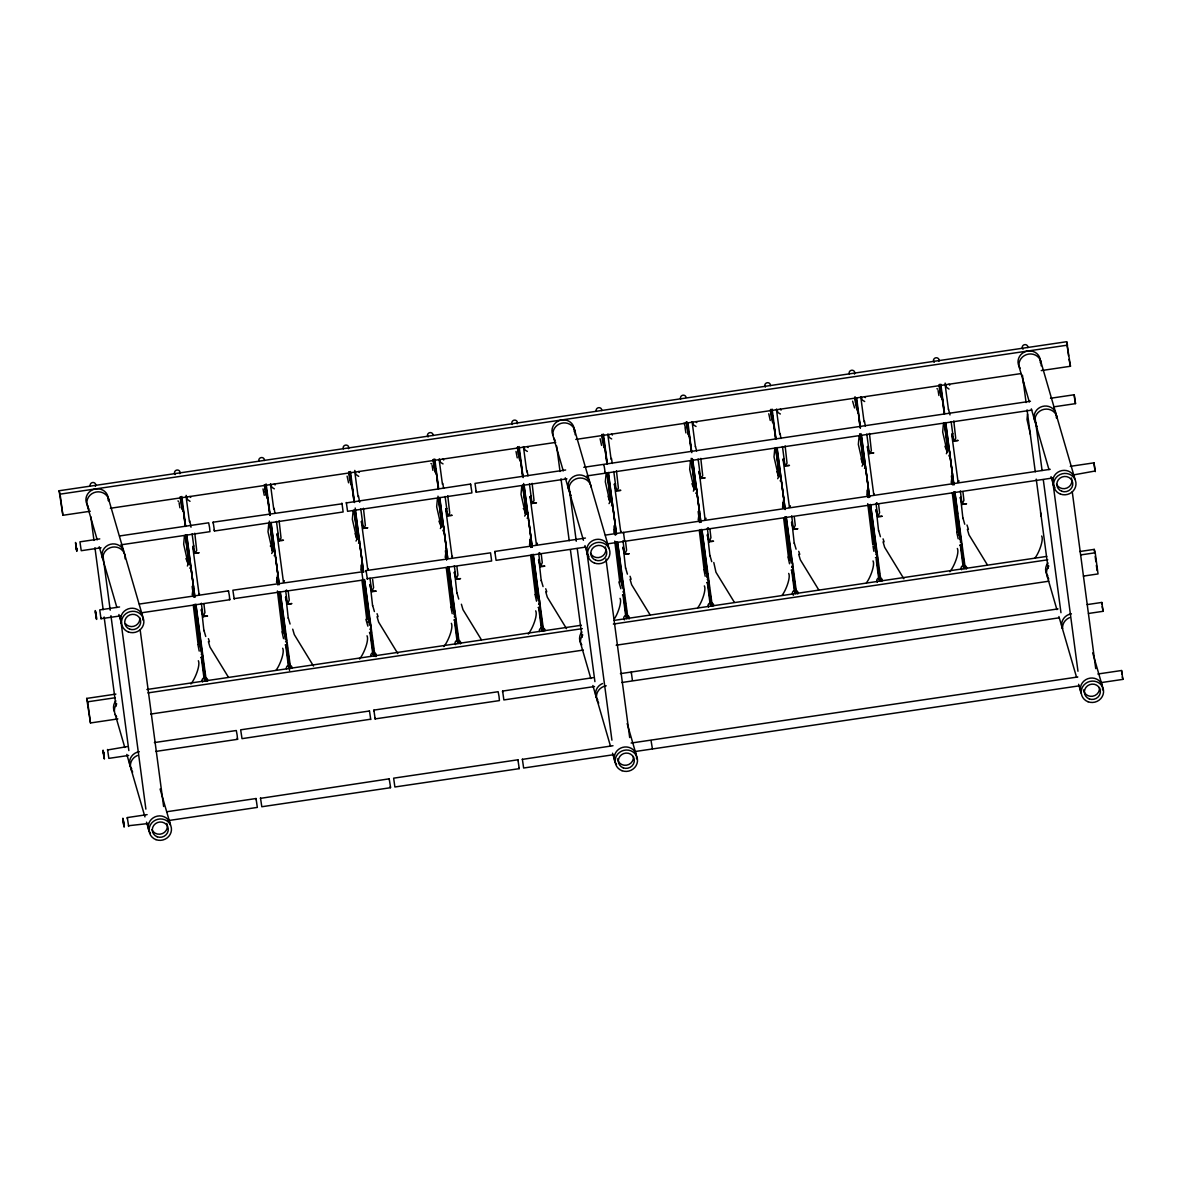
<?xml version="1.0" encoding="UTF-8"?>
<svg xmlns="http://www.w3.org/2000/svg" width="1182" height="1182" viewBox="0 0 1182 1182"><rect width="100%" height="100%" fill="white"/><g stroke="black" fill="none" stroke-linecap="round" stroke-linejoin="round"><path stroke-width="1.5" d="M120.845 615.852L101.002 618.703L99.746 609.897L119.559 606.972M147.129 814.634L127.316 817.575L127.346 818.712M120.874 544.843L209.968 531.664L209.569 527.453L208.653 522.799L119.589 535.963M214.459 530.91L213.159 522.193L342.041 503.798L343.135 511.969L214.415 531.014L214.134 529.964M140.658 612.911L229.751 599.732L229.338 595.521L228.466 590.867L139.373 604.046M234.213 599.067L232.869 590.217L361.825 571.866L362.933 580.037L234.051 598.653M155.669 751.442L237.552 739.326L237.139 735.115L236.297 730.52L154.369 742.577M166.943 811.709L256.036 798.53L256.066 799.667M346.311 502.498L347.567 511.318L471.854 492.924L471.869 492.14L470.569 484.059L346.252 502.926M367.38 579.283L366.095 570.581L490.545 552.836L491.653 560.992L367.144 578.678M369.375 711.017L240.67 729.811L242.015 738.661L370.572 719.217M370.749 719.543L369.464 710.825M374.871 717.932L375.108 718.907L499.425 700.601L499.026 696.375L498.139 691.721L373.867 710.101L373.852 710.884M470.539 484.059L470.584 485.196M566.932 478.858L476.257 492.2L475.001 483.394L565.646 469.993M585.43 538.061L494.785 551.462L494.8 552.615M584.898 547.207L496.071 560.342L494.815 551.536M593.231 677.655L502.586 691.071L502.601 692.209M517.952 759.863L519.238 768.655L394.891 786.99L393.636 778.17L517.923 759.79L517.908 760.573M522.311 759.391L613 745.724M652.405 748.723L651.046 740.582M1074.187 394.773L1074.793 400.137M1075.546 403.55L1074.216 394.758L1050.503 398.275M1095.315 471.618L1093.985 462.842L1070.286 466.343M1097.856 674.006L1121.57 670.504L1121.895 674.139M1100.974 682.62L1122.856 679.384L1121.6 670.578M184.481 535.609L183.668 544.222L188.263 564.316L187.362 566.001M268.816 523.124L268.004 531.752L272.599 551.846L271.697 553.516M353.152 510.654L352.339 519.267L356.934 539.376L356.018 541.046M437.473 498.183L436.675 506.797L441.27 526.891L440.354 528.576M521.809 485.699L521.011 494.327L525.606 514.421L524.69 516.106M606.189 472.918L605.332 481.857L609.927 501.951L609.025 503.621M690.48 460.758L689.667 469.372L694.262 489.481L693.361 491.151M774.816 448.288L774.003 456.902L778.598 476.996L777.697 478.68M859.151 435.803L858.339 444.432L862.934 464.526L862.033 466.196M943.487 423.333L942.675 431.947L947.27 452.056L946.354 453.725M1023.612 382.067L1023.243 383.027M1027.513 414.114L1027.01 419.477L1030.453 434.548M180.033 497.164L182.929 511.156M265.285 491.875L267.265 498.671M350.138 479.523L351.601 486.201M433.957 466.92L435.922 473.731M518.809 454.568L520.257 461.261M603.145 442.098L604.593 448.776M686.033 422.314L688.929 436.306M771.802 417.157L773.264 423.836M856.137 404.672L857.6 411.351M939.956 392.069L941.936 398.881M191.011 527.202L189.8 520.804M274.948 513.357L274.135 508.334M359.683 502.247L358.471 495.864M443.619 488.417L442.807 483.379M527.955 475.932L527.142 470.909M612.291 463.462L611.478 458.439M696.626 450.992L695.474 446.486M780.947 438.507L780.135 433.484M865.283 426.037L864.47 421.014M950.018 414.926L948.481 409.061M205.742 636.492L203.954 630.346M290.078 624.022L288.29 617.861M374.399 611.537L372.625 605.391M458.734 599.067L456.946 592.921M543.07 586.597L541.282 580.451M627.406 574.127L625.618 567.966M711.741 561.642L709.954 555.496M796.077 549.172L794.289 543.026M880.413 536.702L878.625 530.541M964.734 524.217L962.961 518.071M191.248 570.049L193.405 586.302L192.193 594.812M275.583 557.579L277.74 573.831L276.529 582.342M360.805 570.212L362.076 561.347L359.919 545.109M444.255 532.624L446.412 548.876L445.186 557.387M528.59 520.154L530.748 536.406L529.521 544.917M612.911 507.684L615.068 523.922L613.857 532.447M697.247 495.199L699.404 511.451L698.193 519.962M781.583 482.729L783.74 498.981L782.528 507.492M865.918 470.259L868.076 486.511L866.864 495.022M950.254 457.789L952.411 474.026L951.2 482.537M101.061 547.768L81.248 550.709L79.933 541.844L99.776 538.903M101.061 618.762L100.751 617.728M127.361 746.566L107.518 749.979M128.631 826.44L127.316 817.575M213.1 522.149L213.115 522.917M203.91 630.76L201.561 609.291M228.436 590.867L228.451 591.65M229.781 599.732L229.471 598.683M237.582 739.326L237.272 738.277M288.245 618.275L285.896 596.821M168.243 820.589L257.336 807.409L256.036 798.53M260.483 797.88L261.798 806.745L390.488 787.714L390.503 786.931L389.203 778.835L260.454 798.352M341.82 503.104L341.864 504.241M366.036 570.522L366.08 571.66M372.581 605.805L370.217 584.351M375.152 718.981L373.896 710.175M389.173 778.849L389.188 779.618M456.902 593.334L454.553 571.866M476.316 492.259L476.021 491.224M594.516 686.535L503.872 699.936L502.616 691.13M541.238 580.85L538.889 559.396M614.3 754.604L523.641 768.019L522.355 759.139M625.573 568.379L623.224 546.926M709.909 555.909L707.56 534.441M794.245 543.439L791.896 521.971M878.581 530.954L876.231 509.501M962.916 518.484L960.552 497.031M1093.971 462.842L1094.842 469.801M1087.204 604.593L1101.787 602.436L1101.905 604.46M1088.489 613.473L1103.087 611.301L1101.831 602.495M1122.885 679.369L1122.324 676.976M199.492 593.719L199.123 594.694L192.725 546.557L193.818 545.921M284.419 580.628L283.458 582.209L277.061 534.087L278.154 533.437M368.163 568.778L367.779 569.739L361.397 521.617L362.475 520.966M452.484 556.308L452.115 557.269L445.732 509.132L446.811 508.496M537.411 543.203L536.451 544.799L530.068 496.662L531.146 496.026M621.156 531.353L620.786 532.314L614.389 484.192L615.482 483.541M706.082 518.263L705.122 519.844L699.153 471.175M790.418 505.793L789.458 507.373L783.06 459.237L784.154 458.601M874.163 493.928L873.793 494.889L867.396 446.766L868.489 446.116M959.09 480.838L958.114 482.419L951.732 434.296L952.81 433.646M287.152 644.648L285.113 645.003M455.809 619.693L453.785 620.048M540.144 607.223L538.12 607.578M199.197 651.09L197.955 644.648M283.532 638.62L282.055 631.912M367.868 626.15L365.888 619.338M452.189 613.68L450.963 607.238M536.525 601.195L535.047 594.487M620.86 588.725L618.88 581.913M705.196 576.255L703.955 569.813M789.532 563.784L788.054 557.062M873.867 551.3L873.025 546.217M958.203 538.829L956.711 532.122M179.915 507.772L179.088 502.719M264.251 495.302L263.025 488.89M348.572 482.832L347.109 476.139M432.908 470.347L432.08 465.294M517.243 457.877L516.017 451.465M601.579 445.407L600.116 438.714M685.915 432.922L685.087 427.884M770.25 420.452L768.773 413.759M854.586 407.982L852.606 401.171M938.907 395.512L938.08 390.459M95.373 486.378L95.52 486.127A2.807 2.659 -16.2 0 0 95.166 483.482L94.663 483.01A2.807 2.659 -16.2 0 0 90.748 483.586L90.379 484.192A2.807 2.659 -16.2 0 0 90.364 486.245M375.95 656.616L376.098 656.365A2.807 2.659 -16.2 0 0 375.758 653.735L375.241 653.247A2.807 2.659 -16.2 0 0 373.911 652.745M854.379 374.103L854.527 373.852A2.807 2.659 -16.2 0 0 854.172 371.222L853.655 370.734A2.807 2.659 -16.2 0 0 849.74 371.311L849.37 371.931A2.807 2.659 -16.2 0 0 849.37 373.97M190.893 683.979C195.237 678.69 200.585 665.023 198.354 660.738M276.145 670.076C280.045 665.111 284.862 651.991 282.69 648.253M359.564 659.024C363.908 653.735 369.257 640.068 367.026 635.783M443.885 646.554C448.244 641.265 453.593 627.598 451.361 623.313M528.221 634.084C532.565 628.78 537.928 615.113 535.697 610.843M614.404 618.747C617.728 614.152 622.19 601.535 620.033 598.358M697.808 607.696C701.724 602.746 706.54 589.626 704.354 585.888M782.144 595.226C786.06 590.261 790.861 577.156 788.689 573.418M866.48 582.756C870.38 577.791 875.197 564.671 873.025 560.933M949.9 571.704C954.243 566.414 959.592 552.748 957.361 548.463M1035.151 557.801C1039.052 552.836 1043.869 539.731 1041.697 535.993M189.829 568.217L190.79 566.592L188.957 560.859M274.165 555.747L275.125 554.107L273.293 548.389M358.501 543.262L359.461 541.637L357.629 535.919M442.836 530.792C444.92 529.078 443.59 522.917 440.694 523.419M527.172 518.322C529.255 516.608 527.926 510.447 525.03 510.949M611.493 505.852L612.453 504.212L610.621 498.494M695.829 493.367C697.927 491.653 696.582 485.507 693.686 485.994M780.164 480.897L781.125 479.271L779.293 473.539M864.5 468.427L865.46 466.787L863.628 461.069M948.836 455.942C950.919 454.228 949.589 448.081 946.693 448.569M201.265 654.37L202.24 652.774L200.408 647.042M285.601 641.885L286.561 640.289L284.744 634.571M369.936 629.415C372.049 627.716 370.69 621.614 367.794 622.042M454.272 616.945C456.385 615.246 455.011 609.144 452.13 609.572M538.608 604.475C540.721 602.776 539.347 596.674 536.465 597.102M622.944 591.99L623.904 590.394L622.072 584.676M707.279 579.52C709.392 577.821 708.018 571.719 705.137 572.147M791.6 567.05C793.728 565.351 792.354 559.249 789.473 559.677M875.936 554.565L876.896 552.969L875.079 547.251M960.272 542.095C962.384 540.396 961.025 534.294 958.129 534.722M90.275 511.245L62.897 515.293L59.1 490.752L1066.666 341.716L1070.464 366.257L1041.253 370.587M59.1 490.752L60.09 494.15L1067.656 345.114M110.354 508.275L555.732 442.393M575.811 439.423L1021.174 373.556M583.775 467.304L1030.453 401.245M586.878 475.918L1031.738 410.11M1053.62 406.874L1075.502 403.638L1075.059 401.732M605.361 535.106L1050.222 469.313M606.662 543.986L1053.339 477.912M1073.404 474.942L1095.079 471.012M117.86 718.907L90.482 722.97L86.685 698.414L115.88 694.1M146.908 689.505L581.337 625.248M614.197 620.387L1046.779 556.397M1079.639 551.536L1094.236 549.379L1095.226 552.777L1098.034 573.935L1083.436 576.092M86.685 698.414L87.66 701.812L115.053 697.764M147.898 692.903L582.327 628.647M613.355 624.066L1047.769 559.795M1080.629 554.934L1095.226 552.777M150.705 714.061L583.302 650.07M616.162 645.209L1048.759 581.219M620.417 673.637L1058.023 608.907M128.646 755.446L108.833 758.371L107.547 749.491M621.717 682.516L1059.308 617.787M631.129 743.05L1077.807 676.976M148.43 823.514L128.41 825.745M636.049 751.383L1079.092 685.856M959.784 545.197L961.808 544.843L960.227 539.406M875.448 557.682L877.487 557.328L876.29 553.235M791.113 570.152L793.092 570.093L792.354 567.079M706.777 582.623L708.816 582.268L707.235 576.831M622.456 595.093L624.421 595.048L623.682 592.019M369.449 632.518L371.414 632.459L370.69 629.445M200.777 657.473L202.816 657.118L201.62 653.025M944.95 446.249L947.27 452.056M691.943 483.674L694.262 489.481M523.271 508.629L524.01 508.984M438.936 521.099L441.27 526.891M270.279 546.04L271.018 546.394M185.943 558.525L188.263 564.316M936.942 388.701L937.695 389.1M430.928 463.551L431.681 463.935M177.935 500.961L178.689 501.36M949.028 389.055L946.324 387.179L945.142 383.086M864.692 401.525L862.254 400.048L861.205 396.93M780.356 413.995L777.933 412.518L776.869 409.4M696.035 426.48L693.598 424.988L692.534 421.871M611.7 438.95L609.262 437.473L608.198 434.341M527.364 451.421L524.926 449.943L523.877 446.826M443.028 463.905L440.591 462.413L439.541 459.296M358.693 476.376L355.989 474.499L354.807 470.406M274.357 488.846L271.919 487.368L270.87 484.251M190.021 501.316L187.332 499.439L186.135 495.361M1023.051 349.163L1022.829 348.956A2.807 2.659 -16.2 0 1 1022.474 346.326L1022.844 345.705A2.807 2.659 -16.2 0 1 1026.759 345.129L1027.276 345.617A2.807 2.659 -16.2 0 1 1027.823 347.567M934.268 362.298L934.061 362.091A2.807 2.659 -16.2 0 1 933.706 359.446L934.076 358.84A2.807 2.659 -16.2 0 1 937.991 358.264L938.508 358.737A2.807 2.659 -16.2 0 1 938.863 361.382M793.477 595.196L792.974 594.709A2.807 2.659 -16.2 0 1 792.62 592.064L792.989 591.458A2.807 2.659 -16.2 0 1 795.575 590.379M624.51 619.856L624.303 619.663A2.807 2.659 -16.2 0 1 623.948 617.019L624.318 616.413A2.807 2.659 -16.2 0 1 628.233 615.822L628.75 616.31A2.807 2.659 -16.2 0 1 629.105 618.954M175.276 474.558L175.054 474.366A2.807 2.659 -16.2 0 1 174.7 471.721L175.069 471.116A2.807 2.659 -16.2 0 1 178.999 470.525L179.501 471.012A2.807 2.659 -16.2 0 1 179.856 473.657M876.719 502.675L878.64 504.64L879.585 512.752L877.783 516.903L882.23 516.253A4.492 1.404 -7.6 0 1 877.384 515.544M708.048 527.63L709.968 529.595L710.929 537.707L709.111 541.858L713.559 541.193A4.492 1.404 -7.6 0 1 708.727 540.499M539.391 552.585L541.297 554.535L542.257 562.647L540.455 566.799L544.887 566.148A4.492 1.404 -7.6 0 1 540.056 565.439M286.384 589.995L288.305 591.96L289.25 600.072L287.448 604.224L291.895 603.574A4.492 1.404 -7.6 0 1 287.049 602.864M949.722 385.169L948.983 384.209M865.401 397.64L864.648 396.679M781.066 410.11L780.312 409.149M696.73 422.595L695.976 421.634M612.394 435.065L611.641 434.104M528.058 447.535L527.32 446.574M443.723 460.02L442.984 459.059M359.387 472.49L358.648 471.529M275.066 484.96L274.313 483.999M190.73 497.43L189.977 496.47M861.117 458.808L862.934 464.526M608.109 496.233L609.927 501.951M355.117 533.658L356.934 539.376M968.427 529.388L966.994 525.015M884.106 541.873L883.057 538.859M799.771 554.343L798.722 551.329M631.099 579.298L630.065 576.269M546.764 591.768L545.729 588.754M378.092 616.708L377.058 613.694M209.436 641.663L208.387 638.649M987.339 564.819L968.974 534.825L967.393 529.373M903.861 578.766L884.638 547.296L883.057 541.844M818.668 589.759L800.303 559.766L798.722 554.328M734.332 602.244L715.967 572.251L713.795 562.514M650.011 614.714L631.646 584.721L630.05 579.269M566.518 628.661L547.31 597.191L545.729 591.754M481.34 639.654L462.975 609.661L461.394 604.224M397.846 653.616L378.639 622.146L377.058 616.694M313.525 666.087L294.303 634.616L292.722 629.164M228.333 677.079L209.968 647.086L208.387 641.649M1103.087 611.301L1102.2 606.647M519.164 768.596L518.928 767.62M390.459 787.64L390.208 786.651M953.785 420.94L955.706 438.241L953.711 441.093L951.732 434.296M869.45 433.425L871.37 450.726L869.376 453.578L867.396 446.766M785.129 445.895L787.035 463.196L785.04 466.048L783.06 459.237M700.793 458.365L702.699 475.666L700.704 478.518L698.725 471.721M616.457 470.835L618.378 488.151L616.369 491.003L614.389 484.192M532.122 483.32L534.042 500.621L532.033 503.473L530.068 496.662M447.786 495.79L449.707 513.091L447.712 515.943L445.732 509.132M363.45 508.26L365.371 525.562L363.376 528.413L361.397 521.617M279.115 520.745L281.035 538.046L279.041 540.898L277.061 534.087M194.794 533.215L196.7 550.517L194.705 553.368L192.725 546.557M1070.464 366.257L1069.001 359.328M1040.456 360.318L1055.585 412.4M1056.472 415.458L1074.275 476.73M1029.33 401.954L1019.741 368.961A11.229 10.653 -16.2 0 1 1028.695 354.068A11.229 10.653 -16.2 0 1 1041.179 365.799M1031.339 408.883L1034.871 421.043M1035.757 424.102L1048.981 469.609M1051.02 476.612L1053.561 485.374M1092.7 652.892L1101.846 684.393M1047.326 576.639L1056.9 609.617M1058.924 616.561L1062.455 628.706A11.229 10.653 -16.2 0 1 1071.409 613.813M1076.566 677.286L1063.342 631.779A11.229 10.653 -16.2 0 1 1069.474 617.669M1078.605 684.289L1081.146 693.036A11.229 10.653 -16.2 0 1 1090.085 678.143A11.229 10.653 -16.2 0 1 1102.57 689.86M960.139 497.622L962.118 504.433L966.551 503.783A4.492 1.404 -7.6 0 1 964.29 503.931M875.803 510.107L877.783 516.903L875.995 503.399M777.017 471.559L778.598 476.996M791.467 522.577L793.447 529.388L797.894 528.723A4.492 1.404 -7.6 0 1 795.619 528.871M684.127 423.097L685.324 427.19M707.146 535.047L709.111 541.858L707.324 528.339M622.811 547.517L624.79 554.328L629.223 553.678A4.492 1.404 -7.6 0 1 625.972 553.737M574.393 429.258L589.523 481.34M590.424 484.398L608.213 545.656M553.693 437.901L563.267 470.879M565.292 477.823L568.823 489.983M569.709 493.042L583.435 540.307M584.972 545.552L587.513 554.299M627.154 723.576L635.798 753.333M590.852 678.557L581.263 645.579A11.229 10.653 -16.2 0 1 582.785 634.926M592.862 685.501L596.393 697.646M597.294 700.704L610.503 746.226M612.542 753.215L615.083 761.976M524.409 510.343L525.606 514.421M538.475 560.002L540.455 566.799L538.652 553.294M454.139 572.472L456.119 579.283L460.552 578.619A4.492 1.404 -7.6 0 1 455.72 577.924M369.803 584.942L371.783 591.754L376.216 591.103A4.492 1.404 -7.6 0 1 371.384 590.394M271.417 547.768L272.599 551.846M285.468 597.427L287.448 604.224L285.66 590.719M201.132 609.897L203.112 616.708L207.559 616.044A4.492 1.404 -7.6 0 1 202.713 615.334M108.345 498.198L123.475 550.265M124.361 553.339L142.165 614.596M87.631 506.842L97.219 539.819M99.229 546.764L102.76 558.909A11.229 10.653 -16.2 0 1 110.281 544.326A11.229 10.653 -16.2 0 1 124.213 552.954M116.87 607.489L103.661 561.982A11.229 10.653 -16.2 0 1 112.6 547.089A11.229 10.653 -16.2 0 1 125.085 558.805M118.909 614.492L121.451 623.239A11.229 10.653 -16.2 0 1 130.404 608.346A11.229 10.653 -16.2 0 1 142.889 620.077M160.087 789.015L169.735 822.273M115.215 714.504L124.79 747.482M126.814 754.426L130.345 766.586M131.232 769.645L144.958 816.91M146.494 822.155L149.035 830.916M624.643 540.883L623.475 532.432L623.52 533.57M632.385 680.197L631.277 672.041L631.321 673.164M604.741 472.179C605.612 475.016 603.943 463.241 603.707 465.147M95.801 613.163L95.506 611.833L95.668 614.005M96.097 616.827L96.422 618.201L96.333 616.738M76.017 545.094L75.692 543.72L75.84 545.552M123.682 824.489L123.992 825.878L123.903 824.401M103.602 752.757L103.277 751.383L103.469 753.614M962.975 492.17L963.921 500.282L962.118 504.433L960.316 490.914M794.304 517.11L795.264 525.222L793.447 529.388L791.659 515.869M625.633 542.065L626.593 550.177L624.79 554.328L622.988 540.809M456.961 567.005L457.922 575.132L456.119 579.283L454.316 565.764M372.64 579.49L373.586 587.602L371.783 591.754L369.981 578.234M203.969 604.43L204.929 612.542L203.112 616.708L201.324 603.189M123.445 821.194L123.046 819.466L123.15 820.914M95.831 612.97L95.934 613.916M95.964 616.073L96.067 617.019M123.504 821.579L122.884 818.225L123.297 822.081M123.637 824.696L123.209 821.859M76.047 544.902L76.15 545.848M76.195 548.005L76.815 551.359L76.505 548.3M103.632 752.565L103.853 754.338M103.765 755.667L104.4 759.036L103.898 754.234M95.993 614.315L95.284 610.562L95.609 613.621M123.504 821.165L123.578 821.992M76.209 546.247L75.53 542.479L75.884 545.936M76.121 547.606L76.638 550.132L76.549 548.67M103.794 753.909L103.085 750.156L103.514 754.013M103.706 755.268L104.223 757.81L104.134 756.332M95.845 615.261L96.599 619.427L96.126 615.157M95.89 615.925L95.712 614.773M123.416 822.923L124.169 827.104L123.696 822.82M76.106 547.857L75.855 546.128M103.691 755.534L103.425 753.791M96.097 614.64L96.407 616.901M123.682 822.303L123.844 823.455M76.003 546.764L75.781 545.567M95.55 613.635L95.712 614.418M76.402 547.502L76.564 548.285M103.986 755.165L104.223 756.495M940.37 384.697L944.315 413.848M945.556 422.949L953.963 484.871M954.938 492.155L965.325 568.66M939.025 384.889L940.015 392.173M944.226 423.141L947.683 448.643M951.392 475.962L952.382 483.246M953.608 492.347L960.035 539.701M960.774 545.168L963.995 568.852M856.27 398.999L858.25 413.567M858.753 417.202L860.23 428.135M860.969 433.602L869.627 497.341M870.617 504.64L880.989 581.13M854.689 397.359L855.443 402.826M859.639 433.794L863.348 461.113M867.307 490.249L868.297 497.548M869.272 504.832L875.699 552.186M876.453 557.653L879.659 581.322M772.437 415.118L773.176 420.57M773.678 424.22L775.643 438.788M777.135 449.721L785.04 507.994M786.281 517.11L796.653 593.6M770.369 409.844L771.358 417.128M775.555 448.096L779.012 473.583M782.972 502.734L783.71 508.201M784.951 517.302L791.127 562.839M792.117 570.123L795.323 593.792M687.363 422.122L688.101 427.588M688.604 431.223L691.322 451.258M692.312 458.542L700.956 522.296M701.945 529.58L712.318 606.085M691.219 460.566L694.676 486.068M698.134 511.555L699.626 522.488M700.616 529.772L707.043 577.126M707.782 582.593L710.988 606.277M603.529 438.241L606.735 461.911M608.213 472.844L616.369 532.949M617.61 542.05L627.997 618.555M601.697 434.784L602.687 442.068M606.883 473.036L610.34 498.538M614.049 525.857L615.29 534.958M616.28 542.243L622.456 587.779M623.446 595.063L626.652 618.747M519.43 452.529L522.651 476.213M523.641 483.497L532.284 547.251M533.274 554.535L543.661 631.025M517.361 447.269L518.351 454.553M522.547 485.507L526.02 511.008M529.964 540.159L530.954 547.443M531.944 554.727L538.12 600.264M539.11 607.548L542.331 631.218M434.355 459.547L435.109 465.014M435.597 468.648L436.335 474.115M436.838 477.764L438.315 488.683M439.556 497.799L447.712 557.904M448.938 567.005L459.325 643.496M433.026 459.739L434.016 467.023M437.975 496.159L441.684 523.478M445.392 550.812L446.619 559.913M447.609 567.197L454.036 614.551M454.775 620.018L457.995 643.702M350.522 475.666L351.261 481.118M351.763 484.768L353.728 499.336M355.221 510.269L363.628 572.191M364.603 579.476L374.99 655.98M348.69 472.209L349.68 479.493M353.891 510.461L357.348 535.963M361.293 565.099L362.283 572.384M363.273 579.668L369.464 625.204M370.439 632.488L373.66 656.173M265.699 484.487L269.895 515.455M270.885 522.74L279.292 584.662M280.282 591.96L290.654 668.451M264.369 484.679L265.344 491.978M269.304 521.114L273.012 548.433M276.972 577.57L277.962 584.854M278.937 592.152L285.364 639.506M286.118 644.973L289.575 670.46M181.363 496.972L182.102 502.424M182.589 506.073L183.343 511.54M183.831 515.175L185.308 526.108M186.549 535.21L194.956 597.146M195.946 604.43L206.318 680.921M185.219 535.402L188.677 560.903M192.134 586.405L193.375 595.521M194.616 604.623L201.043 651.976M201.782 657.443L204.988 681.113M1066.666 341.716L1068.543 355.812M1094.236 549.379L1094.709 552.91M1095.182 556.427L1095.877 561.716M1096.349 565.232L1097.059 570.522M1072.251 491.771L1095.729 668.613M1052.305 477.986L1077.969 671.243M1035.299 419.447L1042.081 470.495M1043.292 479.611L1060.963 612.69M1022.445 375.211L1026.079 402.545M1027.055 409.844L1035.284 471.825M1036.245 479.124L1048.109 568.453M951.111 421.605L953.711 441.093L958.144 440.443A4.492 1.404 -7.6 0 1 953.313 439.734M945.083 384.239L948.437 409.474M942.305 397.935L944.462 414.188M866.79 434.075L869.376 453.578L873.808 452.913A4.492 1.404 -7.6 0 1 870.558 452.987M860.747 396.709L864.101 421.959M857.969 410.405L860.127 426.658M782.454 446.56L785.04 466.048L789.473 465.398A4.492 1.404 -7.6 0 1 784.641 464.689M776.411 409.194L779.765 434.429M773.634 422.875L775.791 439.128M698.119 459.03L700.704 478.518L705.152 477.868A4.492 1.404 -7.6 0 1 702.876 478.016M692.076 421.664L695.43 446.899M689.298 435.36L691.455 451.598M613.783 471.5L616.369 491.003L620.816 490.338A4.492 1.404 -7.6 0 1 615.97 489.629M607.755 434.134L611.094 459.384M604.962 447.83L607.12 464.083M605.952 558.894L629.681 737.553M586.494 548.758L611.921 740.168M569.015 486.57L576.269 541.253M577.244 548.551L594.915 681.63M556.633 445.969L560.032 471.485M560.992 478.784L569.222 540.765M570.433 549.881L582.061 637.379M529.447 483.97L532.033 503.473L536.48 502.808A4.492 1.404 -7.6 0 1 534.205 502.956M523.419 446.619L526.773 471.854M520.641 460.3L522.799 476.553M445.112 496.455L447.712 515.943L452.145 515.293A4.492 1.404 -7.6 0 1 447.313 514.584M439.083 459.089L442.437 484.325M436.306 472.785L438.463 489.023M360.776 508.925L363.376 528.413L367.809 527.763A4.492 1.404 -7.6 0 1 364.558 527.822M354.748 471.559L358.102 496.795M351.97 485.255L354.127 501.493M276.455 521.395L279.041 540.898L283.473 540.233A4.492 1.404 -7.6 0 1 278.642 539.539M270.412 484.029L273.766 509.279M267.634 497.725L269.791 513.978M192.119 533.88L194.705 553.368L199.137 552.703A4.492 1.404 -7.6 0 1 194.306 552.009M186.076 496.514L189.43 521.75M183.299 510.196L185.456 526.448M140.141 629.651L163.618 806.479M120.446 617.684L145.874 809.109M102.952 555.496L110.221 610.193M110.945 615.659L128.853 750.57M90.822 516.726L93.969 540.425M94.944 547.709L103.174 609.705M104.134 616.989L115.999 706.319M60.09 494.15L62.897 515.293M87.66 701.812L90.482 722.97M940.813 384.194L944.595 413.405M945.777 422.535L953.83 484.635M954.775 491.934L957.612 513.86M958.085 517.509L959.991 532.122M960.464 535.771L961.173 541.253M961.646 544.902L962.355 550.384M962.828 554.033L964.482 566.813M939.483 384.386L941.138 397.167M944.448 422.742L947.994 450.135M952.027 481.177L952.5 484.842M953.446 492.14L958.898 534.146M960.316 545.109L963.153 567.02M856.714 398.482L860.496 427.707M861.442 435.02L869.494 497.105M870.44 504.418L878.256 564.686M878.728 568.335L879.438 573.817M855.147 396.871L856.802 409.652M860.112 435.212L863.909 464.437M867.691 493.662L868.164 497.312M869.11 504.611L874.562 546.616M876.217 559.396L878.817 579.49M772.142 409.135L775.924 438.359M777.106 447.49L785.158 509.59M786.104 516.889L792.029 562.543M792.501 566.193L795.811 591.768M770.812 409.341L772.467 422.122M775.776 447.697L779.337 475.09M782.883 502.483L783.592 507.965M784.774 517.095L790.226 559.101M791.881 571.881L794.481 591.96M688.042 423.437L691.825 452.662M692.785 459.961L700.823 522.06M701.783 529.359L706.984 569.547M707.457 573.196L709.348 587.809M709.821 591.458L711.49 604.238M686.476 421.811L688.131 434.592M691.204 458.335L695.238 489.392M699.02 518.602L699.493 522.252M700.438 529.566L706.127 573.388M707.309 582.519L710.16 604.445M603.47 434.09L607.267 463.3M608.449 472.431L616.502 534.53M617.684 543.661L621.939 576.535M622.412 580.185L623.121 585.666M623.594 589.316L624.303 594.797M624.79 598.447L625.5 603.928M625.972 607.578L626.445 611.242M602.14 434.282L603.795 447.077M607.12 472.637L610.666 500.03M614.448 529.255L615.172 534.737M616.118 542.036L621.555 584.041M622.973 595.004L625.825 616.915M519.134 446.56L523.168 477.602M524.114 484.916L532.166 547M533.112 554.314L542.819 629.193M517.805 446.766L519.459 459.547M522.784 485.108L526.566 514.333M529.891 539.908L530.836 547.207M531.782 554.506L537.455 598.343M538.652 607.474L541.489 629.385M434.799 459.03L438.596 488.255M439.778 497.386L447.594 557.653M448.776 566.784L456.355 625.234M456.828 628.883L458.483 641.663M433.469 459.237L435.139 472.017M438.448 497.592L442.231 526.803M446.028 556.028L446.5 559.677M447.446 566.991L453.134 610.813M454.553 621.776L457.153 641.87M350.478 471.515L354.497 502.557M355.206 508.038L363.495 571.955M364.677 581.086L370.129 623.091M370.601 626.741L371.311 632.222M371.783 635.872L372.493 641.353M372.965 645.003L373.438 648.652M349.148 471.707L350.803 484.487M354.112 510.063L357.658 537.455M361.692 568.498L362.165 572.162M363.11 579.461L368.562 621.466M369.981 632.429L372.818 654.34M266.142 483.985L270.161 515.027M271.106 522.341L278.922 582.608M280.104 591.739L285.084 630.08M285.556 633.744L286.266 639.211M286.738 642.875L287.448 648.342M287.92 652.006L289.812 666.618M265.049 486.009L266.231 495.14M269.777 522.533L273.338 549.925M277.12 579.15L277.829 584.632M278.775 591.931L284.227 633.936M285.881 646.717L288.482 666.811M181.806 496.455L185.589 525.68M186.771 534.811L194.823 596.91M195.769 604.209L205.476 679.089M180.477 496.662L182.131 509.442M185.441 535.018L189.002 562.41M193.021 593.453L193.493 597.102M194.439 604.416L199.891 646.421M201.309 657.369L204.146 679.281M123.814 823.647L123.992 824.563M123.061 820.766L123.238 821.682M76.461 547.916L76.638 548.832M1040.559 512.589L1041.002 516.15M952.293 492.968L957.11 532.196M867.751 503.65L872.774 544.666M783.622 517.908L788.438 557.15M699.301 530.393L704.103 569.621M614.743 541.075L619.767 582.091M530.629 555.333L535.446 594.561M446.294 567.818L451.11 607.046M361.958 580.288L366.775 619.516M277.415 590.97L282.439 631.986M193.287 605.228L198.103 644.471M460.433 643.894A2.807 2.659 -16.2 0 0 460.079 641.25L459.576 640.777A2.807 2.659 -16.2 0 0 455.661 641.353L455.292 641.959A2.807 2.659 -16.2 0 0 455.631 644.604M291.954 668.17A2.807 2.659 -16.2 0 0 291.422 666.205L290.905 665.717A2.807 2.659 -16.2 0 0 286.99 666.308L286.62 666.914A2.807 2.659 -16.2 0 0 286.605 668.953M207.441 681.32A2.807 2.659 -16.2 0 0 207.086 678.675L206.569 678.202A2.807 2.659 -16.2 0 0 202.654 678.778L202.285 679.384A2.807 2.659 -16.2 0 0 202.639 682.029M713.633 605.79A2.807 2.659 -16.2 0 0 713.086 603.839L712.569 603.352A2.807 2.659 -16.2 0 0 708.653 603.928L708.284 604.549A2.807 2.659 -16.2 0 0 708.639 607.179M370.941 656.483A2.807 2.659 -16.2 0 1 370.956 654.444L371.325 653.823A2.807 2.659 -16.2 0 1 373.172 652.76M966.433 569.044A2.807 2.659 -16.2 0 0 966.078 566.414L965.576 565.927A2.807 2.659 -16.2 0 0 961.66 566.503L961.291 567.124A2.807 2.659 -16.2 0 0 961.631 569.754M544.961 630.745A2.807 2.659 -16.2 0 0 544.414 628.78L543.912 628.307A2.807 2.659 -16.2 0 0 539.982 628.883L539.613 629.489A2.807 2.659 -16.2 0 0 539.613 631.543M882.289 580.85A2.807 2.659 -16.2 0 0 881.757 578.885L881.24 578.397A2.807 2.659 -16.2 0 0 879.91 577.909M877.31 582.238A2.807 2.659 -16.2 0 1 876.955 579.594L877.325 578.988A2.807 2.659 -16.2 0 1 878.477 578.116M797.776 593.999A2.807 2.659 -16.2 0 0 797.422 591.355L796.904 590.882A2.807 2.659 -16.2 0 0 796.269 590.542M770.383 385.657A2.807 2.659 -16.2 0 0 769.837 383.692L769.319 383.204A2.807 2.659 -16.2 0 0 765.404 383.795L765.035 384.401A2.807 2.659 -16.2 0 0 765.389 387.046M680.699 398.925A2.807 2.659 -16.2 0 1 680.714 396.871L681.083 396.265A2.807 2.659 -16.2 0 1 684.999 395.689L685.501 396.162A2.807 2.659 -16.2 0 1 686.048 397.433M601.712 410.597A2.807 2.659 -16.2 0 0 601.165 408.647L600.663 408.159A2.807 2.659 -16.2 0 0 596.747 408.736L596.378 409.356A2.807 2.659 -16.2 0 0 596.363 411.395M517.184 423.747A2.807 2.659 -16.2 0 0 516.844 421.117L516.327 420.629A2.807 2.659 -16.2 0 0 512.412 421.206L512.042 421.826A2.807 2.659 -16.2 0 0 512.397 424.456M433.055 435.552A2.807 2.659 -16.2 0 0 432.509 433.587L431.991 433.1A2.807 2.659 -16.2 0 0 428.076 433.691L427.707 434.296A2.807 2.659 -16.2 0 0 428.061 436.941M348.527 448.702A2.807 2.659 -16.2 0 0 348.173 446.057L347.656 445.584A2.807 2.659 -16.2 0 0 343.74 446.161L343.371 446.766A2.807 2.659 -16.2 0 0 343.356 448.82M264.384 460.492A2.807 2.659 -16.2 0 0 263.837 458.542L263.32 458.055A2.807 2.659 -16.2 0 0 259.405 458.631L259.035 459.251A2.807 2.659 -16.2 0 0 259.035 461.29M1047.873 575.959A11.229 10.653 -16.2 0 1 1047.946 562.928M1048.774 579.017A11.229 10.653 -16.2 0 1 1048.833 566.001M1099.437 687.54A8.023 7.624 -16.2 0 1 1092.493 696.272A8.023 7.624 -16.2 0 1 1083.554 689.889M1020.302 368.296A11.229 10.653 -16.2 0 1 1026.375 351.305A11.229 10.653 -16.2 0 1 1040.293 362.726M1036.319 423.422A11.229 10.653 -16.2 0 1 1042.391 406.445A11.229 10.653 -16.2 0 1 1056.309 417.867M1037.205 426.495A11.229 10.653 -16.2 0 1 1041.889 409.991A11.229 10.653 -16.2 0 1 1057.21 418.147M1055.009 487.752A11.229 10.653 -16.2 0 1 1059.693 471.263A11.229 10.653 -16.2 0 1 1075.014 479.404M1071.32 477.956A8.023 7.624 -16.2 0 1 1066.947 488.048A8.023 7.624 -16.2 0 1 1056.516 484.132M552.807 434.843A11.229 10.653 -16.2 0 1 561.745 419.95A11.229 10.653 -16.2 0 1 574.23 431.666M555.141 440.295A11.229 10.653 -16.2 0 1 561.199 423.319A11.229 10.653 -16.2 0 1 575.132 434.74M570.271 492.362A11.229 10.653 -16.2 0 1 574.94 475.873A11.229 10.653 -16.2 0 1 590.276 484.014M571.157 495.421A11.229 10.653 -16.2 0 1 575.841 478.932A11.229 10.653 -16.2 0 1 591.163 487.073M588.961 556.692A11.229 10.653 -16.2 0 1 593.63 540.189A11.229 10.653 -16.2 0 1 608.952 548.345M605.273 546.897A8.023 7.624 -16.2 0 1 600.884 556.988A8.023 7.624 -16.2 0 1 590.453 553.073M581.825 644.899A11.229 10.653 -16.2 0 1 581.899 631.868M597.841 700.04A11.229 10.653 -16.2 0 1 602.524 683.536M598.727 703.098A11.229 10.653 -16.2 0 1 606.233 685.811M616.531 764.355A11.229 10.653 -16.2 0 1 622.604 747.379A11.229 10.653 -16.2 0 1 636.522 758.8M633.375 756.48A8.023 7.624 -16.2 0 1 626.445 765.212A8.023 7.624 -16.2 0 1 617.506 758.829M114.329 711.446A11.229 10.653 -16.2 0 1 115.836 700.808M116.663 716.898A11.229 10.653 -16.2 0 1 116.722 703.866M131.793 768.965A11.229 10.653 -16.2 0 1 139.299 751.693M132.679 772.038A11.229 10.653 -16.2 0 1 137.363 755.534M150.483 833.295A11.229 10.653 -16.2 0 1 155.152 816.806A11.229 10.653 -16.2 0 1 170.489 824.947M166.795 823.499A8.023 7.624 -16.2 0 1 162.407 833.591A8.023 7.624 -16.2 0 1 151.976 829.675M88.192 506.162A11.229 10.653 -16.2 0 1 94.264 489.185A11.229 10.653 -16.2 0 1 108.183 500.607M89.078 509.22A11.229 10.653 -16.2 0 1 93.762 492.731A11.229 10.653 -16.2 0 1 109.084 500.873M139.742 617.743A8.023 7.624 -16.2 0 1 125.44 623.712M532.432 502.705A4.492 1.404 -7.6 0 1 531.649 502.114M363.229 527.394A4.492 1.404 -7.6 0 1 362.977 527.054M624.643 553.294A4.492 1.404 -7.6 0 1 624.392 552.969M793.846 528.62A4.492 1.404 -7.6 0 1 793.048 528.029M701.886 477.927A4.492 1.404 -7.6 0 1 700.305 477.159M869.228 452.543A4.492 1.404 -7.6 0 1 868.977 452.218M962.517 503.665A4.492 1.404 -7.6 0 1 961.72 503.074M1088.046 701.753A11.229 10.653 -16.2 0 0 1103.486 690.14A11.229 10.653 -16.2 0 0 1085.623 683.447A11.229 10.653 -16.2 0 0 1088.046 701.753M1089.287 698.917A8.023 7.624 -16.2 0 0 1100.324 690.598A8.023 7.624 -16.2 0 0 1087.543 685.811A8.023 7.624 -16.2 0 0 1089.287 698.917M1060.476 494.091A11.229 10.653 -16.2 0 0 1075.901 482.463A11.229 10.653 -16.2 0 0 1058.038 475.77A11.229 10.653 -16.2 0 0 1060.476 494.091M1061.702 491.239A8.023 7.624 -16.2 0 0 1072.739 482.936A8.023 7.624 -16.2 0 0 1059.973 478.149A8.023 7.624 -16.2 0 0 1061.702 491.239M594.413 563.031A11.229 10.653 -16.2 0 0 609.853 551.403A11.229 10.653 -16.2 0 0 591.99 544.71A11.229 10.653 -16.2 0 0 594.413 563.031M595.654 560.179A8.023 7.624 -16.2 0 0 606.691 551.876A8.023 7.624 -16.2 0 0 593.911 547.089A8.023 7.624 -16.2 0 0 595.654 560.179M621.998 770.694A11.229 10.653 -16.2 0 0 637.423 759.08A11.229 10.653 -16.2 0 0 619.56 752.373A11.229 10.653 -16.2 0 0 621.998 770.694M623.239 767.857A8.023 7.624 -16.2 0 0 634.261 759.538A8.023 7.624 -16.2 0 0 621.496 754.751A8.023 7.624 -16.2 0 0 623.239 767.857M155.95 839.634A11.229 10.653 -16.2 0 0 171.375 828.006A11.229 10.653 -16.2 0 0 153.512 821.313A11.229 10.653 -16.2 0 0 155.95 839.634M157.176 836.782A8.023 7.624 -16.2 0 0 168.213 828.479A8.023 7.624 -16.2 0 0 155.433 823.691A8.023 7.624 -16.2 0 0 157.176 836.782M128.365 631.956A11.229 10.653 -16.2 0 0 143.79 620.343A11.229 10.653 -16.2 0 0 125.927 613.65A11.229 10.653 -16.2 0 0 128.365 631.956M129.606 629.12A8.023 7.624 -16.2 0 0 140.628 620.816A8.023 7.624 -16.2 0 0 127.863 616.029A8.023 7.624 -16.2 0 0 129.606 629.12"/></g></svg>
